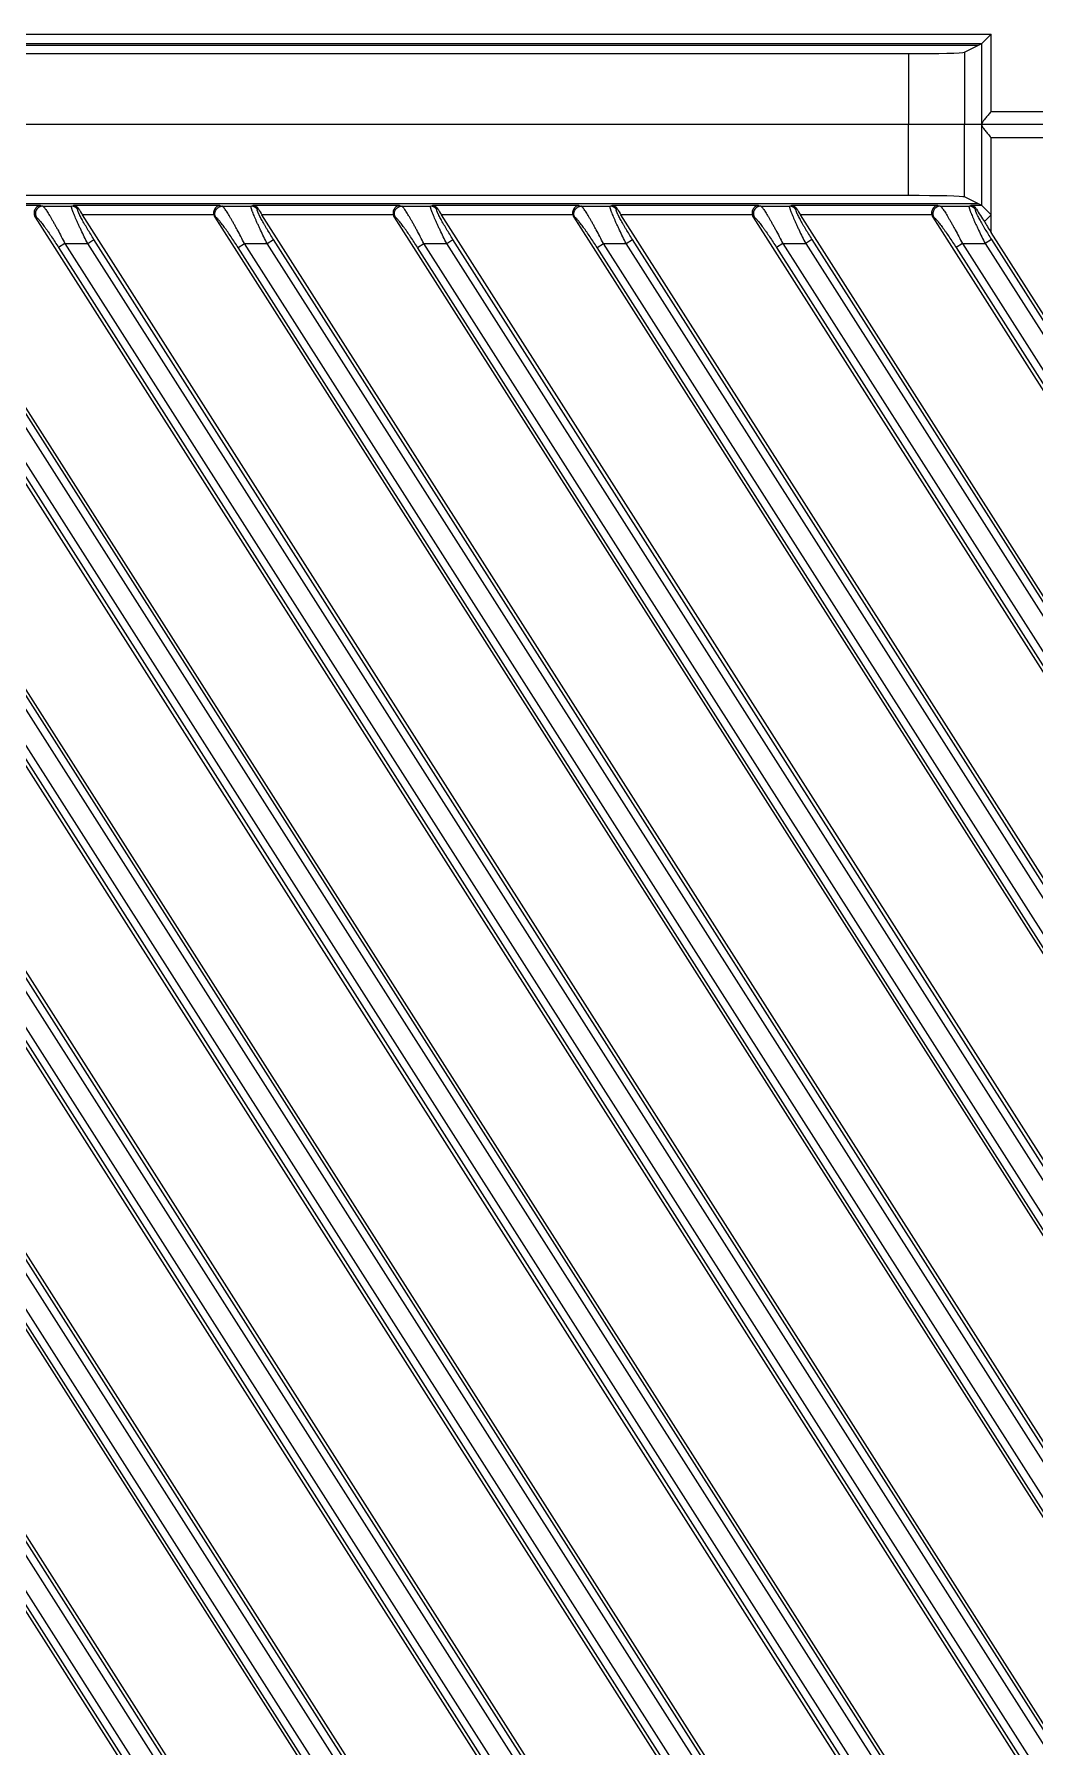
# Model space of a CAD drawing. Header units: millimetres. Extents: x 620 to 19791, y 2539 to 6969.
# Drawn here: x 16897.2 to 16950.8, y 4049.8 to 4141.4 of the extents above; entities that cross this region are included whole.
import ezdxf

# ---------------------------------------------------------------- set-up
doc = ezdxf.new("R2010")
doc.units = ezdxf.units.MM

# ---------------------------------------------------------------- blocks, each defined once
blk = doc.blocks.new('DTGFH')
at = {"color": 7, "linetype": 'Continuous'}
for p, q in [((9401.048, 4441.2), (8801.048, 4441.2)), ((9318.101, 4437.403), (9318.101, 4441.2)), ((9321.097, 4437.329), (9321.097, 4441.2)), ((9322.024, 4436.865), (9322.024, 4441.163)), ((9220.647, 4440.5), (9400.314, 4158.48)), ((9400.348, 4162.52), (9223.255, 4440.5)), ((9230.251, 4440.5), (9400.314, 4173.555)), ((9400.348, 4177.595), (9232.86, 4440.5)), ((9239.855, 4440.5), (9400.314, 4188.63)), ((9396.214, 4199.16), (9242.464, 4440.5)), ((9249.459, 4440.5), (9395.966, 4210.531)), ((9396.214, 4214.236), (9252.068, 4440.5)), ((9259.063, 4440.5), (9395.966, 4225.606)), ((9326.292, 4440.5), (9322.523, 4440.5)), ((9322.523, 4435.435), (9322.523, 4440.5)), ((9398.997, 4161.636), (9222.202, 4439.149)), ((9398.997, 4163.552), (9223.422, 4439.149)), ((9399.333, 4163.766), (9223.759, 4439.363)), ((9398.997, 4176.711), (9231.806, 4439.149)), ((9398.997, 4178.627), (9233.027, 4439.149)), ((9399.333, 4178.842), (9233.363, 4439.363)), ((9398.997, 4191.787), (9241.41, 4439.149)), ((9398.997, 4193.703), (9242.631, 4439.149)), ((9399.333, 4193.917), (9242.967, 4439.363)), ((9251.014, 4439.149), (9394.687, 4213.627)), ((9252.235, 4439.149), (9394.687, 4215.543)), ((9252.571, 4439.363), (9395.024, 4215.757)), ((9260.618, 4439.149), (9394.687, 4228.702)), ((9261.839, 4439.149), (9394.687, 4230.618)), ((9262.175, 4439.363), (9395.024, 4230.832)), ((9398.661, 4161.422), (9221.866, 4438.935)), ((9398.661, 4176.497), (9231.47, 4438.935)), ((9398.661, 4191.573), (9241.074, 4438.935)), ((9250.678, 4438.935), (9394.351, 4213.413)), ((9260.282, 4438.935), (9394.351, 4228.488)), ((9318.101, 4437.403), (9267.996, 4437.403)), ((9322.023, 4436.866), (9321.097, 4437.329)), ((9271.662, 4436.866), (9264.074, 4436.866)), ((9321.849, 4436.953), (9264.248, 4436.953)), ((9396.214, 4229.311), (9264.306, 4436.366)), ((9271.662, 4436.866), (9271.787, 4436.839)), ((9271.787, 4436.839), (9273.331, 4436.839)), ((9273.331, 4436.839), (9273.421, 4436.866)), ((9281.266, 4436.866), (9273.421, 4436.866)), ((9273.726, 4436.671), (9273.667, 4436.653)), ((9280.933, 4436.366), (9273.91, 4436.366)), ((9399.701, 4238.914), (9273.91, 4436.366)), ((9281.266, 4436.866), (9281.391, 4436.839)), ((9281.391, 4436.839), (9282.935, 4436.839)), ((9282.935, 4436.839), (9283.026, 4436.866)), ((9290.87, 4436.866), (9283.026, 4436.866)), ((9283.33, 4436.671), (9283.271, 4436.653)), ((9290.537, 4436.366), (9283.514, 4436.366)), ((9400.348, 4252.972), (9283.514, 4436.366)), ((9290.87, 4436.866), (9290.995, 4436.839)), ((9290.995, 4436.839), (9292.539, 4436.839)), ((9292.539, 4436.839), (9292.63, 4436.866)), ((9300.474, 4436.866), (9292.63, 4436.866)), ((9292.934, 4436.671), (9292.875, 4436.653)), ((9300.141, 4436.366), (9293.118, 4436.366)), ((9400.348, 4268.048), (9293.118, 4436.366)), ((9300.474, 4436.866), (9300.599, 4436.839)), ((9300.599, 4436.839), (9302.143, 4436.839)), ((9302.143, 4436.839), (9302.234, 4436.866)), ((9310.078, 4436.866), (9302.234, 4436.866)), ((9302.539, 4436.671), (9302.479, 4436.653)), ((9309.745, 4436.366), (9302.722, 4436.366)), ((9400.348, 4283.123), (9302.722, 4436.366)), ((9310.078, 4436.866), (9310.203, 4436.839)), ((9310.203, 4436.839), (9311.747, 4436.839)), ((9311.747, 4436.839), (9311.838, 4436.866)), ((9319.682, 4436.866), (9311.838, 4436.866)), ((9312.143, 4436.671), (9312.083, 4436.653)), ((9319.349, 4436.366), (9312.326, 4436.366)), ((9396.214, 4304.688), (9312.326, 4436.366)), ((9319.682, 4436.866), (9319.807, 4436.839)), ((9319.807, 4436.839), (9321.351, 4436.839)), ((9321.351, 4436.839), (9321.442, 4436.866)), ((9322.023, 4436.866), (9321.442, 4436.866)), ((9321.747, 4436.671), (9321.687, 4436.653)), ((9322.523, 4436.366), (9322.024, 4436.865)), ((9322.17, 4436.013), (9322.523, 4436.366)), ((9271.382, 4436.24), (9271.451, 4436.225)), ((9271.382, 4436.24), (9397.18, 4238.775)), ((9281.055, 4436.225), (9280.986, 4436.24)), ((9280.986, 4436.24), (9400.314, 4248.932)), ((9290.659, 4436.225), (9290.59, 4436.24)), ((9290.59, 4436.24), (9400.314, 4264.007)), ((9300.263, 4436.225), (9300.194, 4436.24)), ((9300.194, 4436.24), (9400.314, 4279.083)), ((9309.798, 4436.24), (9309.867, 4436.225)), ((9309.798, 4436.24), (9395.966, 4300.983)), ((9319.402, 4436.24), (9319.471, 4436.225)), ((9319.402, 4436.24), (9395.966, 4316.058)), ((9396.638, 4319.098), (9322.523, 4435.435)), ((9272.968, 4434.839), (9272.632, 4434.625)), ((9272.632, 4434.625), (9396.548, 4240.116)), ((9272.968, 4434.839), (9274.188, 4434.839)), ((9272.968, 4434.839), (9396.884, 4240.33)), ((9274.188, 4434.839), (9274.524, 4435.053)), ((9398.105, 4240.33), (9274.188, 4434.839)), ((9398.441, 4240.544), (9274.524, 4435.053)), ((9282.236, 4434.625), (9282.572, 4434.839)), ((9398.661, 4251.874), (9282.236, 4434.625)), ((9282.572, 4434.839), (9283.792, 4434.839)), ((9398.997, 4252.088), (9282.572, 4434.839)), ((9283.792, 4434.839), (9284.128, 4435.053)), ((9398.997, 4254.004), (9283.792, 4434.839)), ((9399.333, 4254.218), (9284.128, 4435.053)), ((9291.84, 4434.625), (9292.176, 4434.839)), ((9398.661, 4266.95), (9291.84, 4434.625)), ((9292.176, 4434.839), (9293.396, 4434.839)), ((9398.997, 4267.164), (9292.176, 4434.839)), ((9293.396, 4434.839), (9293.733, 4435.053)), ((9398.997, 4269.08), (9293.396, 4434.839)), ((9399.333, 4269.294), (9293.733, 4435.053)), ((9301.444, 4434.625), (9301.78, 4434.839)), ((9398.661, 4282.025), (9301.444, 4434.625)), ((9301.78, 4434.839), (9303.001, 4434.839)), ((9398.997, 4282.239), (9301.78, 4434.839)), ((9303.001, 4434.839), (9303.337, 4435.053)), ((9398.997, 4284.155), (9303.001, 4434.839)), ((9399.333, 4284.369), (9303.337, 4435.053)), ((9311.384, 4434.839), (9311.048, 4434.625)), ((9311.048, 4434.625), (9394.351, 4303.865)), ((9311.384, 4434.839), (9312.605, 4434.839)), ((9311.384, 4434.839), (9394.687, 4304.079)), ((9312.941, 4435.053), (9312.605, 4434.839)), ((9312.605, 4434.839), (9394.687, 4305.995)), ((9312.941, 4435.053), (9395.024, 4306.209)), ((9320.988, 4434.839), (9320.652, 4434.625)), ((9320.652, 4434.625), (9394.351, 4318.94)), ((9320.988, 4434.839), (9322.209, 4434.839)), ((9320.988, 4434.839), (9394.687, 4319.154)), ((9322.545, 4435.053), (9322.209, 4434.839)), ((9322.209, 4434.839), (9394.687, 4321.07)), ((9322.545, 4435.053), (9395.024, 4321.285)), ((9263.574, 4108.534), (9322.523, 4108.534)), ((9322.024, 4108.035), (9322.523, 4108.534)), ((9322.523, 4104.4), (9322.523, 4108.534)), ((9264.074, 4108.035), (9322.023, 4108.035)), ((9264.248, 4107.948), (9321.849, 4107.948)), ((9267.996, 4107.497), (9318.101, 4107.497)), ((9318.101, 4107.497), (9318.101, 4103.7)), ((9321.097, 4107.572), (9322.023, 4108.035)), ((9321.097, 4107.572), (9321.097, 4103.7)), ((9322.024, 4103.738), (9322.024, 4108.035)), ((9322.523, 4104.4), (9376.7, 4104.4)), ((9401.048, 4103.7), (8801.548, 4103.7))]:
    blk.add_line(p, q, dxfattribs=at)
for centre, end in [((9273.33, 4436.439), 89.80892), ((9282.934, 4436.439), 89.80892), ((9292.538, 4436.439), 89.80892), ((9302.142, 4436.439), 89.80892), ((9311.746, 4436.439), 89.80891), ((9321.35, 4436.439), 89.80891)]:
    blk.add_arc(centre, 0.399, 32.32072, end, dxfattribs=at)
for centre, major_axis, ratio, start_param, end_param in [((9322.012, 4440.5), (0, 0.7), 0.052408, -0.329, 0), ((9318.101, 4437.324), (3, 0), 0.026186, 0.05236, 1.570796), ((9271.722, 4436.453), (0.394, -0.086), 0.992492, -2.706869, -2.364001), ((9273.962, 4436.366), (-0.321, 0.499), 0.073624, 0.868345, 1.523567), ((9281.326, 4436.453), (0.394, -0.086), 0.992492, -2.706869, -2.364001), ((9283.566, 4436.366), (-0.321, 0.499), 0.073624, 0.868345, 1.523567), ((9290.93, 4436.453), (0.394, -0.086), 0.992492, -2.706869, -2.364001), ((9293.17, 4436.366), (-0.321, 0.499), 0.073624, 0.868345, 1.523567), ((9300.534, 4436.453), (0.394, -0.086), 0.992492, -2.706869, -2.364001), ((9302.774, 4436.366), (-0.321, 0.499), 0.073624, 0.868345, 1.523567), ((9310.138, 4436.453), (0.394, -0.086), 0.992492, -2.706869, -2.364001), ((9312.378, 4436.366), (-0.321, 0.499), 0.073624, 0.868345, 1.523567), ((9319.742, 4436.453), (0.394, -0.086), 0.992492, -2.706869, -2.364001), ((9321.982, 4436.366), (-0.321, 0.499), 0.073624, 0.868345, 2.307035), ((9322.022, 4436.366), (0, 0.5), 0.052408, -0.05236, -0.02618), ((9322.523, 4435.517), (-0.499, 0.789), 0.046753, 0.861144, 1.644612), ((9318.101, 4107.576), (3, 0), 0.026186, -1.570796, -0.05236), ((9322.022, 4108.534), (0, 0.5), 0.052408, -3.115413, -3.089233), ((9322.012, 4104.4), (0, 0.7), 0.052408, -3.141593, -2.812592)]:
    blk.add_ellipse(centre, major_axis=major_axis, ratio=ratio, start_param=start_param, end_param=end_param, dxfattribs=at)
for points, knots in [([(9322.024, 4441.163), (9322.024, 4441.159), (9322.026, 4441.151), (9322.03, 4441.139), (9322.036, 4441.126), (9322.046, 4441.105), (9322.062, 4441.078), (9322.085, 4441.043), (9322.112, 4441.005), (9322.153, 4440.95), (9322.21, 4440.877), (9322.283, 4440.787), (9322.361, 4440.693), (9322.441, 4440.597), (9322.495, 4440.533), (9322.523, 4440.5)], [0, 0, 0, 0, 0.013463, 0.028958, 0.046471, 0.065932, 0.110248, 0.160922, 0.216933, 0.277361, 0.408429, 0.549248, 0.696374, 0.84732, 1, 1, 1, 1]), ([(9271.662, 4436.866), (9271.64, 4436.865), (9271.594, 4436.858), (9271.528, 4436.833), (9271.465, 4436.793), (9271.419, 4436.747), (9271.386, 4436.702), (9271.356, 4436.649), (9271.328, 4436.573), (9271.314, 4436.472), (9271.321, 4436.401), (9271.329, 4436.366)], [0, 0, 0, 0, 0.098793, 0.200838, 0.308654, 0.424788, 0.486837, 0.551839, 0.69107, 0.841979, 1, 1, 1, 1]), ([(9271.787, 4436.839), (9271.752, 4436.838), (9271.681, 4436.829), (9271.583, 4436.787), (9271.499, 4436.72), (9271.435, 4436.633), (9271.397, 4436.533), (9271.385, 4436.426), (9271.403, 4436.32), (9271.432, 4436.255), (9271.451, 4436.225)], [0, 0, 0, 0, 0.124488, 0.249166, 0.374099, 0.499253, 0.624543, 0.749843, 0.875021, 1, 1, 1, 1]), ([(9271.787, 4436.839), (9271.789, 4436.838), (9271.793, 4436.837), (9271.799, 4436.833), (9271.805, 4436.828), (9271.816, 4436.82), (9271.83, 4436.806), (9271.849, 4436.785), (9271.87, 4436.759), (9271.904, 4436.715), (9271.951, 4436.649), (9272.012, 4436.557), (9272.08, 4436.449), (9272.154, 4436.328), (9272.234, 4436.194), (9272.318, 4436.049), (9272.406, 4435.894), (9272.496, 4435.731), (9272.621, 4435.502), (9272.78, 4435.204), (9272.905, 4434.962), (9272.968, 4434.839)], [0, 0, 0, 0, 0.002443, 0.00539, 0.00888, 0.012933, 0.022763, 0.034902, 0.049322, 0.065972, 0.105666, 0.15334, 0.20827, 0.269706, 0.336901, 0.409127, 0.485683, 0.565896, 0.649126, 0.822164, 1, 1, 1, 1]), ([(9274.188, 4434.839), (9274.127, 4434.959), (9274.008, 4435.197), (9273.864, 4435.493), (9273.755, 4435.723), (9273.679, 4435.887), (9273.608, 4436.043), (9273.543, 4436.19), (9273.485, 4436.326), (9273.442, 4436.432), (9273.412, 4436.509), (9273.392, 4436.562), (9273.374, 4436.61), (9273.359, 4436.654), (9273.347, 4436.694), (9273.337, 4436.729), (9273.329, 4436.76), (9273.324, 4436.785), (9273.322, 4436.803), (9273.321, 4436.816), (9273.322, 4436.823), (9273.323, 4436.829), (9273.325, 4436.833), (9273.328, 4436.837), (9273.33, 4436.838), (9273.331, 4436.839)], [0, 0, 0, 0, 0.184726, 0.364404, 0.450654, 0.53352, 0.612205, 0.685869, 0.753643, 0.814644, 0.842334, 0.868009, 0.891573, 0.912933, 0.932009, 0.94873, 0.963045, 0.974919, 0.984358, 0.988185, 0.991438, 0.994155, 0.996399, 0.998285, 1, 1, 1, 1]), ([(9273.726, 4436.671), (9273.709, 4436.702), (9273.669, 4436.757), (9273.592, 4436.818), (9273.508, 4436.855), (9273.45, 4436.865), (9273.421, 4436.866)], [0, 0, 0, 0, 0.280934, 0.535713, 0.772708, 1, 1, 1, 1]), ([(9274.524, 4435.053), (9274.465, 4435.147), (9274.349, 4435.332), (9274.208, 4435.563), (9274.1, 4435.745), (9274.024, 4435.875), (9273.953, 4436), (9273.888, 4436.118), (9273.829, 4436.228), (9273.785, 4436.314), (9273.753, 4436.378), (9273.732, 4436.422), (9273.714, 4436.462), (9273.698, 4436.499), (9273.685, 4436.532), (9273.674, 4436.561), (9273.666, 4436.587), (9273.66, 4436.608), (9273.658, 4436.623), (9273.658, 4436.634), (9273.658, 4436.64), (9273.659, 4436.645), (9273.661, 4436.648), (9273.664, 4436.651), (9273.666, 4436.652), (9273.667, 4436.653)], [0, 0, 0, 0, 0.181438, 0.358605, 0.444098, 0.526615, 0.605384, 0.679551, 0.74819, 0.810312, 0.838612, 0.864901, 0.889059, 0.910969, 0.930526, 0.94764, 0.962243, 0.974296, 0.98381, 0.987648, 0.99091, 0.993649, 0.995962, 0.998006, 1, 1, 1, 1]), ([(9281.266, 4436.866), (9281.244, 4436.865), (9281.198, 4436.858), (9281.132, 4436.833), (9281.069, 4436.793), (9281.023, 4436.747), (9280.991, 4436.702), (9280.96, 4436.649), (9280.932, 4436.573), (9280.918, 4436.472), (9280.925, 4436.401), (9280.933, 4436.366)], [0, 0, 0, 0, 0.098793, 0.200838, 0.308654, 0.424788, 0.486837, 0.551839, 0.69107, 0.841979, 1, 1, 1, 1]), ([(9281.055, 4436.225), (9281.036, 4436.255), (9281.007, 4436.32), (9280.989, 4436.426), (9281.001, 4436.533), (9281.039, 4436.633), (9281.103, 4436.72), (9281.187, 4436.787), (9281.285, 4436.829), (9281.356, 4436.838), (9281.391, 4436.839)], [0, 0, 0, 0, 0.124979, 0.250157, 0.375457, 0.500747, 0.625901, 0.750834, 0.875512, 1, 1, 1, 1]), ([(9282.572, 4434.839), (9282.509, 4434.962), (9282.384, 4435.204), (9282.225, 4435.502), (9282.1, 4435.731), (9282.01, 4435.894), (9281.922, 4436.049), (9281.838, 4436.194), (9281.758, 4436.328), (9281.684, 4436.449), (9281.616, 4436.557), (9281.555, 4436.649), (9281.508, 4436.715), (9281.475, 4436.759), (9281.453, 4436.785), (9281.434, 4436.806), (9281.42, 4436.82), (9281.41, 4436.828), (9281.403, 4436.833), (9281.397, 4436.837), (9281.393, 4436.838), (9281.391, 4436.839)], [0, 0, 0, 0, 0.177831, 0.350869, 0.4341, 0.514314, 0.59087, 0.663095, 0.73029, 0.791726, 0.846656, 0.89433, 0.934024, 0.950674, 0.965095, 0.977235, 0.987066, 0.991119, 0.994609, 0.997556, 1, 1, 1, 1]), ([(9283.792, 4434.839), (9283.731, 4434.959), (9283.612, 4435.197), (9283.468, 4435.493), (9283.359, 4435.723), (9283.283, 4435.887), (9283.212, 4436.043), (9283.147, 4436.19), (9283.089, 4436.326), (9283.046, 4436.432), (9283.016, 4436.509), (9282.996, 4436.562), (9282.979, 4436.61), (9282.963, 4436.654), (9282.951, 4436.694), (9282.941, 4436.729), (9282.933, 4436.76), (9282.928, 4436.785), (9282.926, 4436.803), (9282.926, 4436.816), (9282.926, 4436.823), (9282.927, 4436.829), (9282.929, 4436.833), (9282.932, 4436.837), (9282.934, 4436.838), (9282.935, 4436.839)], [0, 0, 0, 0, 0.184726, 0.364404, 0.450654, 0.53352, 0.612205, 0.685869, 0.753643, 0.814644, 0.842334, 0.868009, 0.891573, 0.912933, 0.932009, 0.94873, 0.963045, 0.974919, 0.984358, 0.988185, 0.991438, 0.994155, 0.996399, 0.998285, 1, 1, 1, 1]), ([(9283.33, 4436.671), (9283.313, 4436.702), (9283.273, 4436.757), (9283.196, 4436.818), (9283.113, 4436.855), (9283.054, 4436.865), (9283.026, 4436.866)], [0, 0, 0, 0, 0.280934, 0.535713, 0.772708, 1, 1, 1, 1]), ([(9284.128, 4435.053), (9284.069, 4435.147), (9283.953, 4435.332), (9283.812, 4435.563), (9283.704, 4435.745), (9283.628, 4435.875), (9283.557, 4436), (9283.492, 4436.118), (9283.433, 4436.228), (9283.389, 4436.314), (9283.357, 4436.378), (9283.337, 4436.422), (9283.318, 4436.462), (9283.302, 4436.499), (9283.289, 4436.532), (9283.278, 4436.561), (9283.27, 4436.587), (9283.265, 4436.608), (9283.262, 4436.623), (9283.262, 4436.634), (9283.262, 4436.64), (9283.263, 4436.645), (9283.265, 4436.648), (9283.268, 4436.651), (9283.27, 4436.652), (9283.271, 4436.653)], [0, 0, 0, 0, 0.181438, 0.358605, 0.444098, 0.526615, 0.605384, 0.679551, 0.74819, 0.810312, 0.838612, 0.864901, 0.889059, 0.910969, 0.930526, 0.94764, 0.962243, 0.974296, 0.98381, 0.987648, 0.99091, 0.993649, 0.995962, 0.998006, 1, 1, 1, 1]), ([(9290.87, 4436.866), (9290.848, 4436.865), (9290.802, 4436.858), (9290.736, 4436.833), (9290.673, 4436.793), (9290.627, 4436.747), (9290.595, 4436.702), (9290.564, 4436.649), (9290.536, 4436.573), (9290.522, 4436.472), (9290.529, 4436.401), (9290.537, 4436.366)], [0, 0, 0, 0, 0.098793, 0.200838, 0.308654, 0.424788, 0.486837, 0.551839, 0.69107, 0.841979, 1, 1, 1, 1]), ([(9290.659, 4436.225), (9290.64, 4436.255), (9290.611, 4436.32), (9290.594, 4436.426), (9290.605, 4436.533), (9290.643, 4436.633), (9290.707, 4436.72), (9290.791, 4436.787), (9290.889, 4436.829), (9290.96, 4436.838), (9290.995, 4436.839)], [0, 0, 0, 0, 0.124979, 0.250157, 0.375457, 0.500747, 0.625901, 0.750834, 0.875512, 1, 1, 1, 1]), ([(9292.176, 4434.839), (9292.113, 4434.962), (9291.988, 4435.204), (9291.829, 4435.502), (9291.704, 4435.731), (9291.614, 4435.894), (9291.526, 4436.049), (9291.442, 4436.194), (9291.362, 4436.328), (9291.288, 4436.449), (9291.22, 4436.557), (9291.159, 4436.649), (9291.112, 4436.715), (9291.079, 4436.759), (9291.057, 4436.785), (9291.038, 4436.806), (9291.024, 4436.82), (9291.014, 4436.828), (9291.007, 4436.833), (9291.001, 4436.837), (9290.997, 4436.838), (9290.995, 4436.839)], [0, 0, 0, 0, 0.177831, 0.350869, 0.4341, 0.514314, 0.59087, 0.663095, 0.73029, 0.791726, 0.846656, 0.89433, 0.934024, 0.950674, 0.965095, 0.977235, 0.987066, 0.991119, 0.994609, 0.997556, 1, 1, 1, 1]), ([(9293.396, 4434.839), (9293.335, 4434.959), (9293.216, 4435.197), (9293.072, 4435.493), (9292.963, 4435.723), (9292.887, 4435.887), (9292.816, 4436.043), (9292.751, 4436.19), (9292.693, 4436.326), (9292.65, 4436.432), (9292.62, 4436.509), (9292.6, 4436.562), (9292.583, 4436.61), (9292.568, 4436.654), (9292.555, 4436.694), (9292.545, 4436.729), (9292.537, 4436.76), (9292.532, 4436.785), (9292.53, 4436.803), (9292.53, 4436.816), (9292.53, 4436.823), (9292.531, 4436.829), (9292.533, 4436.833), (9292.536, 4436.837), (9292.538, 4436.838), (9292.539, 4436.839)], [0, 0, 0, 0, 0.184726, 0.364404, 0.450654, 0.53352, 0.612205, 0.685869, 0.753643, 0.814644, 0.842334, 0.868009, 0.891573, 0.912933, 0.932009, 0.94873, 0.963045, 0.974919, 0.984358, 0.988185, 0.991438, 0.994155, 0.996399, 0.998285, 1, 1, 1, 1]), ([(9292.934, 4436.671), (9292.917, 4436.702), (9292.877, 4436.757), (9292.8, 4436.818), (9292.717, 4436.855), (9292.658, 4436.865), (9292.63, 4436.866)], [0, 0, 0, 0, 0.280934, 0.535713, 0.772708, 1, 1, 1, 1]), ([(9293.733, 4435.053), (9293.673, 4435.147), (9293.557, 4435.332), (9293.416, 4435.563), (9293.308, 4435.745), (9293.233, 4435.875), (9293.162, 4436), (9293.096, 4436.118), (9293.037, 4436.228), (9292.993, 4436.314), (9292.961, 4436.378), (9292.941, 4436.422), (9292.922, 4436.462), (9292.906, 4436.499), (9292.893, 4436.532), (9292.882, 4436.561), (9292.874, 4436.587), (9292.869, 4436.608), (9292.866, 4436.623), (9292.866, 4436.634), (9292.866, 4436.64), (9292.867, 4436.645), (9292.869, 4436.648), (9292.872, 4436.651), (9292.874, 4436.652), (9292.875, 4436.653)], [0, 0, 0, 0, 0.181438, 0.358605, 0.444098, 0.526615, 0.605384, 0.679551, 0.74819, 0.810312, 0.838612, 0.864901, 0.889059, 0.910969, 0.930526, 0.94764, 0.962243, 0.974296, 0.98381, 0.987648, 0.99091, 0.993649, 0.995962, 0.998006, 1, 1, 1, 1]), ([(9300.474, 4436.866), (9300.452, 4436.865), (9300.406, 4436.858), (9300.34, 4436.833), (9300.278, 4436.793), (9300.231, 4436.747), (9300.199, 4436.702), (9300.168, 4436.649), (9300.14, 4436.573), (9300.126, 4436.472), (9300.133, 4436.401), (9300.141, 4436.366)], [0, 0, 0, 0, 0.098793, 0.200838, 0.308654, 0.424788, 0.486837, 0.551839, 0.69107, 0.841979, 1, 1, 1, 1]), ([(9300.263, 4436.225), (9300.244, 4436.255), (9300.215, 4436.32), (9300.198, 4436.426), (9300.209, 4436.533), (9300.247, 4436.633), (9300.311, 4436.72), (9300.395, 4436.787), (9300.493, 4436.829), (9300.564, 4436.838), (9300.599, 4436.839)], [0, 0, 0, 0, 0.124979, 0.250157, 0.375457, 0.500747, 0.625901, 0.750834, 0.875512, 1, 1, 1, 1]), ([(9301.78, 4434.839), (9301.717, 4434.962), (9301.592, 4435.204), (9301.434, 4435.502), (9301.308, 4435.731), (9301.218, 4435.894), (9301.13, 4436.049), (9301.046, 4436.194), (9300.967, 4436.328), (9300.892, 4436.449), (9300.824, 4436.557), (9300.763, 4436.649), (9300.716, 4436.715), (9300.683, 4436.759), (9300.661, 4436.785), (9300.643, 4436.806), (9300.628, 4436.82), (9300.618, 4436.828), (9300.611, 4436.833), (9300.605, 4436.837), (9300.601, 4436.838), (9300.599, 4436.839)], [0, 0, 0, 0, 0.177831, 0.350869, 0.4341, 0.514314, 0.59087, 0.663095, 0.73029, 0.791726, 0.846656, 0.89433, 0.934024, 0.950674, 0.965095, 0.977235, 0.987066, 0.991119, 0.994609, 0.997556, 1, 1, 1, 1]), ([(9303.001, 4434.839), (9302.939, 4434.959), (9302.82, 4435.197), (9302.676, 4435.493), (9302.567, 4435.723), (9302.491, 4435.887), (9302.42, 4436.043), (9302.355, 4436.19), (9302.298, 4436.326), (9302.254, 4436.432), (9302.224, 4436.509), (9302.204, 4436.562), (9302.187, 4436.61), (9302.172, 4436.654), (9302.159, 4436.694), (9302.149, 4436.729), (9302.141, 4436.76), (9302.136, 4436.785), (9302.134, 4436.803), (9302.134, 4436.816), (9302.134, 4436.823), (9302.135, 4436.829), (9302.137, 4436.833), (9302.14, 4436.837), (9302.142, 4436.838), (9302.143, 4436.839)], [0, 0, 0, 0, 0.184726, 0.364404, 0.450654, 0.53352, 0.612205, 0.685869, 0.753643, 0.814644, 0.842334, 0.868009, 0.891573, 0.912933, 0.932009, 0.94873, 0.963045, 0.974919, 0.984358, 0.988185, 0.991438, 0.994155, 0.996399, 0.998285, 1, 1, 1, 1]), ([(9302.539, 4436.671), (9302.521, 4436.702), (9302.481, 4436.757), (9302.404, 4436.818), (9302.321, 4436.855), (9302.262, 4436.865), (9302.234, 4436.866)], [0, 0, 0, 0, 0.280934, 0.535713, 0.772708, 1, 1, 1, 1]), ([(9303.337, 4435.053), (9303.277, 4435.147), (9303.161, 4435.332), (9303.02, 4435.563), (9302.912, 4435.745), (9302.837, 4435.875), (9302.766, 4436), (9302.7, 4436.118), (9302.641, 4436.228), (9302.597, 4436.314), (9302.565, 4436.378), (9302.545, 4436.422), (9302.526, 4436.462), (9302.51, 4436.499), (9302.497, 4436.532), (9302.486, 4436.561), (9302.478, 4436.587), (9302.473, 4436.608), (9302.47, 4436.623), (9302.47, 4436.634), (9302.47, 4436.64), (9302.471, 4436.645), (9302.473, 4436.648), (9302.476, 4436.651), (9302.478, 4436.652), (9302.479, 4436.653)], [0, 0, 0, 0, 0.181438, 0.358605, 0.444098, 0.526615, 0.605384, 0.679551, 0.74819, 0.810312, 0.838612, 0.864901, 0.889059, 0.910969, 0.930526, 0.94764, 0.962243, 0.974296, 0.98381, 0.987648, 0.99091, 0.993649, 0.995962, 0.998006, 1, 1, 1, 1]), ([(9310.078, 4436.866), (9310.056, 4436.865), (9310.01, 4436.858), (9309.944, 4436.833), (9309.882, 4436.793), (9309.835, 4436.747), (9309.803, 4436.702), (9309.772, 4436.649), (9309.744, 4436.573), (9309.73, 4436.472), (9309.737, 4436.401), (9309.745, 4436.366)], [0, 0, 0, 0, 0.098793, 0.200838, 0.308654, 0.424788, 0.486837, 0.551839, 0.69107, 0.841979, 1, 1, 1, 1]), ([(9310.203, 4436.839), (9310.168, 4436.838), (9310.097, 4436.829), (9309.999, 4436.787), (9309.915, 4436.72), (9309.852, 4436.633), (9309.813, 4436.533), (9309.802, 4436.426), (9309.819, 4436.32), (9309.849, 4436.255), (9309.867, 4436.225)], [0, 0, 0, 0, 0.124488, 0.249166, 0.374099, 0.499253, 0.624543, 0.749843, 0.875021, 1, 1, 1, 1]), ([(9310.203, 4436.839), (9310.205, 4436.838), (9310.209, 4436.837), (9310.215, 4436.833), (9310.222, 4436.828), (9310.232, 4436.82), (9310.247, 4436.806), (9310.265, 4436.785), (9310.287, 4436.759), (9310.32, 4436.715), (9310.367, 4436.649), (9310.428, 4436.557), (9310.496, 4436.449), (9310.571, 4436.328), (9310.65, 4436.194), (9310.734, 4436.049), (9310.822, 4435.894), (9310.912, 4435.731), (9311.038, 4435.502), (9311.196, 4435.204), (9311.321, 4434.962), (9311.384, 4434.839)], [0, 0, 0, 0, 0.002443, 0.00539, 0.00888, 0.012933, 0.022763, 0.034902, 0.049322, 0.065972, 0.105666, 0.15334, 0.20827, 0.269706, 0.336901, 0.409127, 0.485683, 0.565896, 0.649126, 0.822164, 1, 1, 1, 1]), ([(9311.747, 4436.839), (9311.746, 4436.838), (9311.744, 4436.837), (9311.741, 4436.833), (9311.739, 4436.829), (9311.738, 4436.823), (9311.738, 4436.816), (9311.738, 4436.803), (9311.74, 4436.785), (9311.745, 4436.76), (9311.753, 4436.729), (9311.763, 4436.694), (9311.776, 4436.654), (9311.791, 4436.61), (9311.808, 4436.562), (9311.828, 4436.509), (9311.858, 4436.432), (9311.902, 4436.326), (9311.96, 4436.19), (9312.024, 4436.043), (9312.095, 4435.887), (9312.171, 4435.723), (9312.28, 4435.493), (9312.424, 4435.197), (9312.543, 4434.959), (9312.605, 4434.839)], [0, 0, 0, 0, 0.001715, 0.003601, 0.005845, 0.008561, 0.011814, 0.015641, 0.025078, 0.036953, 0.051266, 0.067987, 0.087062, 0.108422, 0.131985, 0.15766, 0.185349, 0.24635, 0.314125, 0.38779, 0.466476, 0.549343, 0.635595, 0.815274, 1, 1, 1, 1]), ([(9312.143, 4436.671), (9312.125, 4436.702), (9312.085, 4436.757), (9312.008, 4436.818), (9311.925, 4436.855), (9311.866, 4436.865), (9311.838, 4436.866)], [0, 0, 0, 0, 0.280934, 0.535713, 0.772708, 1, 1, 1, 1]), ([(9312.083, 4436.653), (9312.082, 4436.652), (9312.08, 4436.651), (9312.077, 4436.648), (9312.075, 4436.645), (9312.074, 4436.64), (9312.074, 4436.634), (9312.074, 4436.623), (9312.077, 4436.608), (9312.082, 4436.587), (9312.09, 4436.561), (9312.101, 4436.532), (9312.115, 4436.499), (9312.13, 4436.462), (9312.149, 4436.422), (9312.169, 4436.378), (9312.201, 4436.315), (9312.245, 4436.228), (9312.304, 4436.118), (9312.37, 4436), (9312.441, 4435.875), (9312.516, 4435.745), (9312.624, 4435.563), (9312.765, 4435.332), (9312.881, 4435.147), (9312.941, 4435.053)], [0, 0, 0, 0, 0.001994, 0.004038, 0.006351, 0.00909, 0.012351, 0.016189, 0.025702, 0.037754, 0.052355, 0.069469, 0.089026, 0.110935, 0.135092, 0.161381, 0.189681, 0.251803, 0.320443, 0.394611, 0.473381, 0.555899, 0.641393, 0.818563, 1, 1, 1, 1]), ([(9319.682, 4436.866), (9319.66, 4436.865), (9319.614, 4436.858), (9319.548, 4436.833), (9319.486, 4436.793), (9319.439, 4436.747), (9319.407, 4436.702), (9319.377, 4436.649), (9319.348, 4436.573), (9319.334, 4436.472), (9319.341, 4436.401), (9319.349, 4436.366)], [0, 0, 0, 0, 0.098793, 0.200838, 0.308654, 0.424788, 0.486837, 0.551839, 0.69107, 0.841979, 1, 1, 1, 1]), ([(9319.807, 4436.839), (9319.772, 4436.838), (9319.701, 4436.829), (9319.603, 4436.787), (9319.519, 4436.72), (9319.456, 4436.633), (9319.417, 4436.533), (9319.406, 4436.426), (9319.423, 4436.32), (9319.453, 4436.255), (9319.471, 4436.225)], [0, 0, 0, 0, 0.124488, 0.249166, 0.374099, 0.499253, 0.624543, 0.749843, 0.875021, 1, 1, 1, 1]), ([(9319.807, 4436.839), (9319.809, 4436.838), (9319.813, 4436.837), (9319.819, 4436.833), (9319.826, 4436.828), (9319.836, 4436.82), (9319.851, 4436.806), (9319.87, 4436.785), (9319.891, 4436.759), (9319.924, 4436.715), (9319.971, 4436.649), (9320.032, 4436.557), (9320.1, 4436.449), (9320.175, 4436.328), (9320.254, 4436.194), (9320.338, 4436.049), (9320.426, 4435.894), (9320.516, 4435.731), (9320.642, 4435.502), (9320.8, 4435.204), (9320.925, 4434.962), (9320.988, 4434.839)], [0, 0, 0, 0, 0.002443, 0.00539, 0.00888, 0.012933, 0.022763, 0.034902, 0.049322, 0.065972, 0.105666, 0.15334, 0.20827, 0.269706, 0.336901, 0.409127, 0.485683, 0.565896, 0.649126, 0.822164, 1, 1, 1, 1]), ([(9321.351, 4436.839), (9321.35, 4436.838), (9321.348, 4436.837), (9321.345, 4436.833), (9321.344, 4436.829), (9321.342, 4436.823), (9321.342, 4436.816), (9321.342, 4436.803), (9321.344, 4436.785), (9321.349, 4436.76), (9321.357, 4436.729), (9321.367, 4436.694), (9321.38, 4436.654), (9321.395, 4436.61), (9321.412, 4436.562), (9321.432, 4436.509), (9321.462, 4436.432), (9321.506, 4436.326), (9321.564, 4436.19), (9321.628, 4436.043), (9321.699, 4435.887), (9321.775, 4435.723), (9321.884, 4435.493), (9322.028, 4435.197), (9322.148, 4434.959), (9322.209, 4434.839)], [0, 0, 0, 0, 0.001715, 0.003601, 0.005845, 0.008561, 0.011814, 0.015641, 0.025078, 0.036953, 0.051266, 0.067987, 0.087062, 0.108422, 0.131985, 0.15766, 0.185349, 0.24635, 0.314125, 0.38779, 0.466476, 0.549343, 0.635595, 0.815274, 1, 1, 1, 1]), ([(9321.747, 4436.671), (9321.729, 4436.702), (9321.689, 4436.757), (9321.612, 4436.818), (9321.529, 4436.855), (9321.47, 4436.865), (9321.442, 4436.866)], [0, 0, 0, 0, 0.280934, 0.535713, 0.772708, 1, 1, 1, 1]), ([(9321.687, 4436.653), (9321.686, 4436.652), (9321.684, 4436.651), (9321.681, 4436.648), (9321.679, 4436.645), (9321.678, 4436.64), (9321.678, 4436.634), (9321.678, 4436.623), (9321.681, 4436.608), (9321.686, 4436.587), (9321.694, 4436.561), (9321.705, 4436.532), (9321.719, 4436.499), (9321.735, 4436.462), (9321.753, 4436.422), (9321.774, 4436.378), (9321.805, 4436.315), (9321.849, 4436.228), (9321.908, 4436.118), (9321.974, 4436), (9322.045, 4435.875), (9322.12, 4435.745), (9322.228, 4435.563), (9322.369, 4435.332), (9322.485, 4435.147), (9322.545, 4435.053)], [0, 0, 0, 0, 0.001994, 0.004038, 0.006351, 0.00909, 0.012351, 0.016189, 0.025702, 0.037754, 0.052355, 0.069469, 0.089026, 0.110935, 0.135092, 0.161381, 0.189681, 0.251803, 0.320443, 0.394611, 0.473381, 0.555899, 0.641393, 0.818563, 1, 1, 1, 1]), ([(9271.451, 4436.225), (9271.453, 4436.224), (9271.457, 4436.223), (9271.466, 4436.219), (9271.479, 4436.21), (9271.496, 4436.197), (9271.516, 4436.179), (9271.538, 4436.157), (9271.572, 4436.121), (9271.62, 4436.066), (9271.683, 4435.99), (9271.753, 4435.902), (9271.828, 4435.803), (9271.908, 4435.695), (9271.991, 4435.579), (9272.11, 4435.412), (9272.262, 4435.19), (9272.447, 4434.912), (9272.57, 4434.722), (9272.632, 4434.625)], [0, 0, 0, 0, 0.002893, 0.006322, 0.014899, 0.025845, 0.039152, 0.054766, 0.072609, 0.114587, 0.164252, 0.220735, 0.283185, 0.350804, 0.422853, 0.498652, 0.659054, 0.827524, 1, 1, 1, 1]), ([(9282.236, 4434.625), (9282.174, 4434.722), (9282.051, 4434.912), (9281.866, 4435.19), (9281.714, 4435.412), (9281.596, 4435.579), (9281.512, 4435.695), (9281.432, 4435.803), (9281.357, 4435.902), (9281.287, 4435.99), (9281.224, 4436.066), (9281.176, 4436.121), (9281.142, 4436.157), (9281.12, 4436.179), (9281.1, 4436.197), (9281.083, 4436.21), (9281.07, 4436.219), (9281.061, 4436.223), (9281.057, 4436.224), (9281.055, 4436.225)], [0, 0, 0, 0, 0.172473, 0.340944, 0.501348, 0.577147, 0.649196, 0.716815, 0.779264, 0.835746, 0.885411, 0.927388, 0.945231, 0.960846, 0.974154, 0.9851, 0.993677, 0.997107, 1, 1, 1, 1]), ([(9291.84, 4434.625), (9291.778, 4434.722), (9291.655, 4434.912), (9291.47, 4435.19), (9291.318, 4435.412), (9291.2, 4435.579), (9291.116, 4435.695), (9291.036, 4435.803), (9290.961, 4435.902), (9290.891, 4435.99), (9290.829, 4436.066), (9290.78, 4436.121), (9290.746, 4436.157), (9290.724, 4436.179), (9290.704, 4436.197), (9290.687, 4436.21), (9290.674, 4436.219), (9290.665, 4436.223), (9290.661, 4436.224), (9290.659, 4436.225)], [0, 0, 0, 0, 0.172473, 0.340944, 0.501348, 0.577147, 0.649196, 0.716815, 0.779264, 0.835746, 0.885411, 0.927388, 0.945231, 0.960846, 0.974154, 0.9851, 0.993677, 0.997107, 1, 1, 1, 1]), ([(9301.444, 4434.625), (9301.382, 4434.722), (9301.259, 4434.912), (9301.074, 4435.19), (9300.922, 4435.412), (9300.804, 4435.579), (9300.72, 4435.695), (9300.64, 4435.803), (9300.565, 4435.902), (9300.495, 4435.99), (9300.433, 4436.066), (9300.385, 4436.121), (9300.35, 4436.157), (9300.328, 4436.179), (9300.308, 4436.197), (9300.291, 4436.21), (9300.278, 4436.219), (9300.269, 4436.223), (9300.265, 4436.224), (9300.263, 4436.225)], [0, 0, 0, 0, 0.172473, 0.340944, 0.501348, 0.577147, 0.649196, 0.716815, 0.779264, 0.835746, 0.885411, 0.927388, 0.945231, 0.960846, 0.974154, 0.9851, 0.993677, 0.997107, 1, 1, 1, 1]), ([(9309.867, 4436.225), (9309.869, 4436.224), (9309.873, 4436.223), (9309.882, 4436.219), (9309.895, 4436.21), (9309.912, 4436.197), (9309.932, 4436.179), (9309.954, 4436.157), (9309.989, 4436.121), (9310.037, 4436.066), (9310.099, 4435.99), (9310.169, 4435.902), (9310.244, 4435.803), (9310.324, 4435.695), (9310.408, 4435.579), (9310.526, 4435.412), (9310.678, 4435.19), (9310.863, 4434.912), (9310.986, 4434.722), (9311.048, 4434.625)], [0, 0, 0, 0, 0.002893, 0.006322, 0.014899, 0.025845, 0.039152, 0.054766, 0.072609, 0.114587, 0.164252, 0.220735, 0.283185, 0.350804, 0.422853, 0.498652, 0.659054, 0.827524, 1, 1, 1, 1]), ([(9319.471, 4436.225), (9319.473, 4436.224), (9319.477, 4436.223), (9319.486, 4436.219), (9319.499, 4436.21), (9319.516, 4436.197), (9319.536, 4436.179), (9319.558, 4436.157), (9319.593, 4436.121), (9319.641, 4436.066), (9319.704, 4435.99), (9319.773, 4435.902), (9319.848, 4435.803), (9319.928, 4435.695), (9320.012, 4435.579), (9320.13, 4435.412), (9320.283, 4435.19), (9320.467, 4434.912), (9320.59, 4434.722), (9320.652, 4434.625)], [0, 0, 0, 0, 0.002893, 0.006322, 0.014899, 0.025845, 0.039152, 0.054766, 0.072609, 0.114587, 0.164252, 0.220735, 0.283185, 0.350804, 0.422853, 0.498652, 0.659054, 0.827524, 1, 1, 1, 1]), ([(9322.523, 4104.4), (9322.495, 4104.368), (9322.441, 4104.303), (9322.361, 4104.208), (9322.283, 4104.114), (9322.21, 4104.024), (9322.153, 4103.951), (9322.112, 4103.896), (9322.085, 4103.858), (9322.062, 4103.823), (9322.046, 4103.795), (9322.036, 4103.775), (9322.03, 4103.761), (9322.026, 4103.749), (9322.024, 4103.741), (9322.024, 4103.738)], [0, 0, 0, 0, 0.152678, 0.303619, 0.450743, 0.591561, 0.722626, 0.783052, 0.839064, 0.889738, 0.93406, 0.953523, 0.971039, 0.986537, 1, 1, 1, 1])]:
    blk.add_open_spline(points, degree=3, knots=knots, dxfattribs=at)
blk = doc.blocks.new('*U116')
blk.add_blockref('DTGFH', (-9101.048, -4276.2))
blk = doc.blocks.new('*U117')
at = {"color": 0, "linetype": 'ByBlock', "lineweight": -2, "transparency": 16777216}
for p in [(2400, 337.5), (2400, 0)]:
    blk.add_blockref('*U116', p, dxfattribs=at)

msp = doc.modelspace()

# ---------------------------------------------------------------- block references
msp.add_blockref('*U117', (14326.96016, 3971.56341))

doc.saveas('drawing.dxf')
